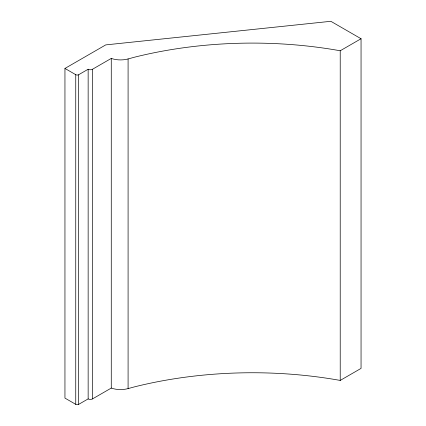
<?xml version="1.0" encoding="UTF-8"?>
<svg xmlns="http://www.w3.org/2000/svg" width="426" height="426" viewBox="0 0 426 426"><rect width="100%" height="100%" fill="white"/><g stroke="black" fill="none" stroke-linecap="round" stroke-linejoin="round"><path stroke-width="0.64" d="M64.949 68.442L105.733 44.895L330.842 21.3L361.051 38.739L361.051 368.394L340.22 380.423A296.768 171.337 0 0 0 134.573 386.84L128.088 388.603A17.727 10.235 0 0 1 111.271 388.075L92.511 398.901A3.083 1.779 0 0 1 88.15 398.901L78.411 404.514A2.162 1.251 0 0 1 75.748 404.338L64.949 398.102L64.949 68.442L75.748 74.678A2.162 1.251 0 0 0 78.411 74.859L88.15 69.246A3.083 1.779 0 0 0 92.511 69.246L111.271 58.415A17.727 10.235 0 0 0 128.088 58.948L134.573 57.18A296.768 171.337 0 0 1 340.22 50.763L361.051 38.739M340.22 50.763L340.22 380.423M128.088 58.948L128.088 388.603M111.271 58.415L111.271 388.075M92.511 69.246L92.511 398.901M88.15 69.246L88.15 398.901M78.469 74.838L78.469 404.492M75.748 74.678L75.748 404.338"/></g></svg>
